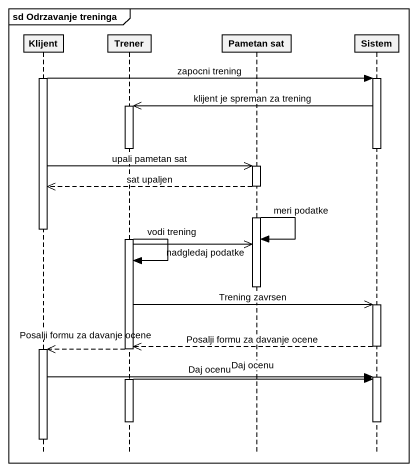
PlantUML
@startuml
mainframe sd Odrzavanje treninga
hide footbox
participant Klijent
participant Trener
participant "Pametan sat" as Pametan_sat
participant Sistem

activate Klijent
Klijent -> Sistem : zapocni trening
activate Sistem
Sistem ->> Trener : klijent je spreman za trening
activate Trener
deactivate Trener
deactivate Sistem
Klijent ->> Pametan_sat : upali pametan sat
activate Pametan_sat
Pametan_sat -->> Klijent : sat upaljen
deactivate Klijent
Pametan_sat -> Pametan_sat : meri podatke
activate Trener
Trener ->> Pametan_sat : nadgledaj podatke
Trener -> Trener : vodi trening
deactivate Pametan_sat
Trener ->> Sistem : Trening zavrsen
activate Sistem
Sistem -->> Trener : Posalji formu za davanje ocene
deactivate Sistem
Trener -->> Klijent : Posalji formu za davanje ocene
deactivate Trener
activate Klijent
Klijent -> Sistem : Daj ocenu
activate Sistem
activate Trener
Trener -> Sistem : Daj ocenu
deactivate Trener
deactivate Sistem
deactivate Klijent
@enduml
